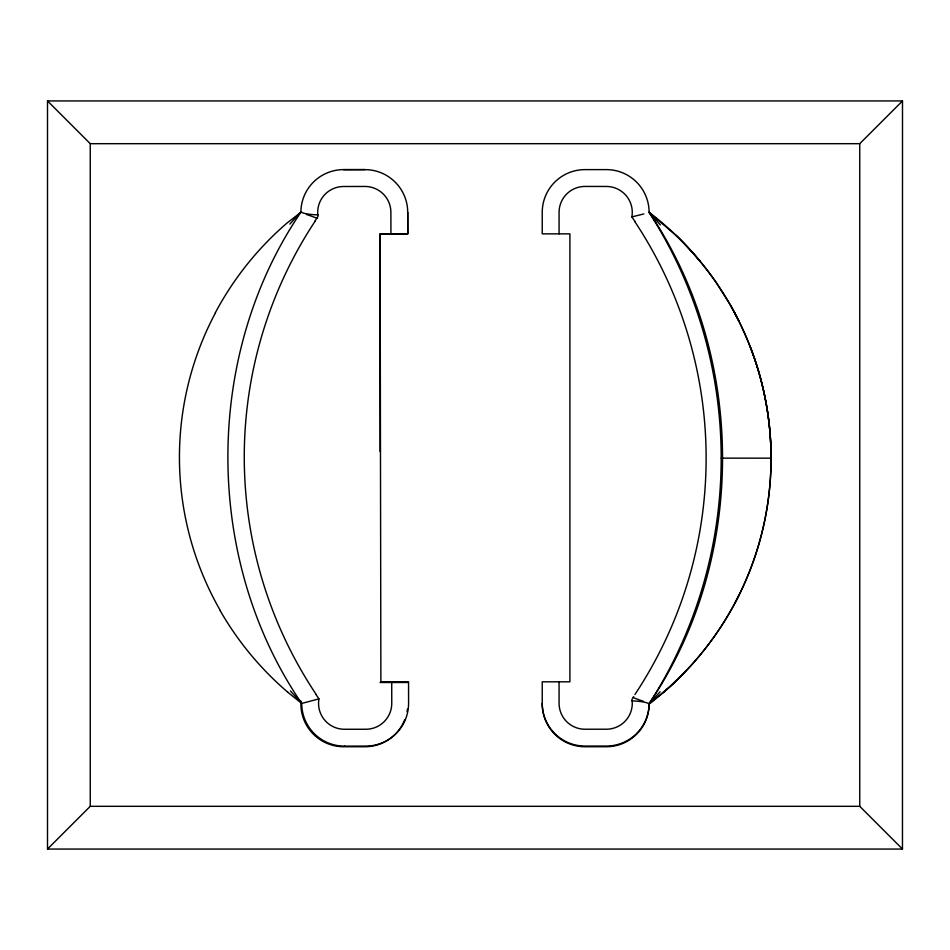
<?xml version="1.0" encoding="UTF-8"?>
<svg xmlns="http://www.w3.org/2000/svg" width="950" height="950" viewBox="0 0 950 950"><rect width="100%" height="100%" fill="white"/><g stroke="black" fill="none" stroke-linecap="round" stroke-linejoin="round"><path stroke-width="1.43" d="M365.014 169.611L343.639 169.611A42.75 42.75 0 0 0 300.889 212.361L287.126 222.941A311.505 311.505 0 0 0 215.341 312.716M738.91 595.341L734.837 603.262A307.895 307.895 0 0 0 734.635 313.132M300.841 212.325C203.573 354.991 203.276 559.514 301.72 703.451A42.726 42.726 0 0 0 344.541 746.118M314.889 221.136L318.001 216.493A25.745 25.745 0 0 1 317.68 212.467A25.911 25.911 0 0 1 343.556 186.509L364.931 186.461A25.911 25.911 0 0 1 390.889 212.337L390.925 233.831M633.733 696.682L632.949 697.834M632.166 698.986L631.964 699.283A25.745 25.745 0 0 1 632.284 703.309A25.911 25.911 0 0 1 606.361 729.22L584.986 729.232A25.911 25.911 0 0 1 559.075 703.309L559.075 681.815M289.857 224.105L300.841 211.874M660.131 691.719L649.123 703.962A42.738 42.738 0 0 1 606.361 746.047L584.986 746.059A42.726 42.726 0 0 1 542.248 703.309M47.536 849.027L90.25 806.312L859.75 806.312L902.464 849.027L902.5 100.938L47.5 100.938L47.5 849.062L902.5 849.062M47.536 100.973L90.25 143.688L859.75 143.688L902.464 100.973M734.849 603.262A312.206 312.206 0 0 1 682.242 674.726L669.489 687.04L649.123 703.974A42.75 42.75 0 0 1 606.361 746.736L584.986 746.736A42.75 42.75 0 0 1 542.236 703.986L542.236 681.815L569.905 681.815L569.905 233.854L542.236 233.854L542.236 212.361A42.726 42.726 0 0 1 584.986 169.623L606.361 169.611A42.726 42.726 0 0 1 649.099 212.361L660.404 224.924M301.863 703.404L318.939 698.879A25.899 25.899 0 0 0 344.517 729.268L365.892 729.256A25.911 25.911 0 0 0 391.756 703.285L391.721 681.791M643.874 213.881L643.15 214.094M642.224 214.344L631.881 216.897A25.899 25.899 0 0 0 606.361 186.461L584.986 186.438A25.911 25.911 0 0 0 559.075 212.361L559.075 233.854M343.52 169.67L364.895 169.634A42.726 42.726 0 0 1 407.704 212.373L407.764 233.854L380.095 233.854L380.095 451.511M344.541 746.118L365.916 746.082A42.726 42.726 0 0 0 408.583 703.261L408.559 681.768L380.879 681.815L380.095 233.854L407.764 233.854L407.728 212.313M721.193 458.149L771.068 458.173A309.427 309.427 0 0 0 750.393 347.189M380.095 682.492L407.764 682.492M287.969 692.396L301.72 703.451L290.403 690.899M738.886 320.946L730.502 305.247L716.241 282.649A313.702 313.702 0 0 0 700.102 261.369A312.55 312.55 0 0 0 675.949 235.327L649.111 212.361A455.109 455.109 0 0 1 649.111 703.938L649.111 703.344M318.939 698.879L315.733 694.129M631.881 216.897L635.087 221.659M730.502 305.247L734.813 313.037M649.111 703.428C746.842 560.785 747.163 356.737 649.111 212.361A308.714 308.714 0 0 1 649.111 703.986M859.75 143.688L859.75 806.312M300.889 700.981L300.889 703.986A42.75 42.75 0 0 0 343.639 746.736L365.014 746.736A42.75 42.75 0 0 0 404.759 719.72M90.25 143.688L90.25 806.312M407.443 709.139A42.75 42.75 0 0 1 407.051 711.764M675.949 235.327A313.001 313.001 0 0 1 700.102 261.369M682.266 674.749A308.394 308.394 0 0 1 662.851 692.894M643.518 701.337A17.575 1.021 21 0 1 632.831 697.502M634.921 221.754A427.939 427.939 0 0 1 634.909 694.521M631.904 700.886A17.302 3.016 1.6 0 1 648.921 703.938M306.446 214.463A17.575 1.021 20.9 0 1 317.146 218.274M220.341 610.613A307.8 307.8 0 0 1 215.472 312.787M287.993 692.372A311.327 311.327 0 0 1 220.198 610.696M315.887 694.023A427.939 427.939 0 0 1 315.067 221.255M318.06 214.89A17.302 3.016 1.5 0 1 301.043 211.862"/></g></svg>
